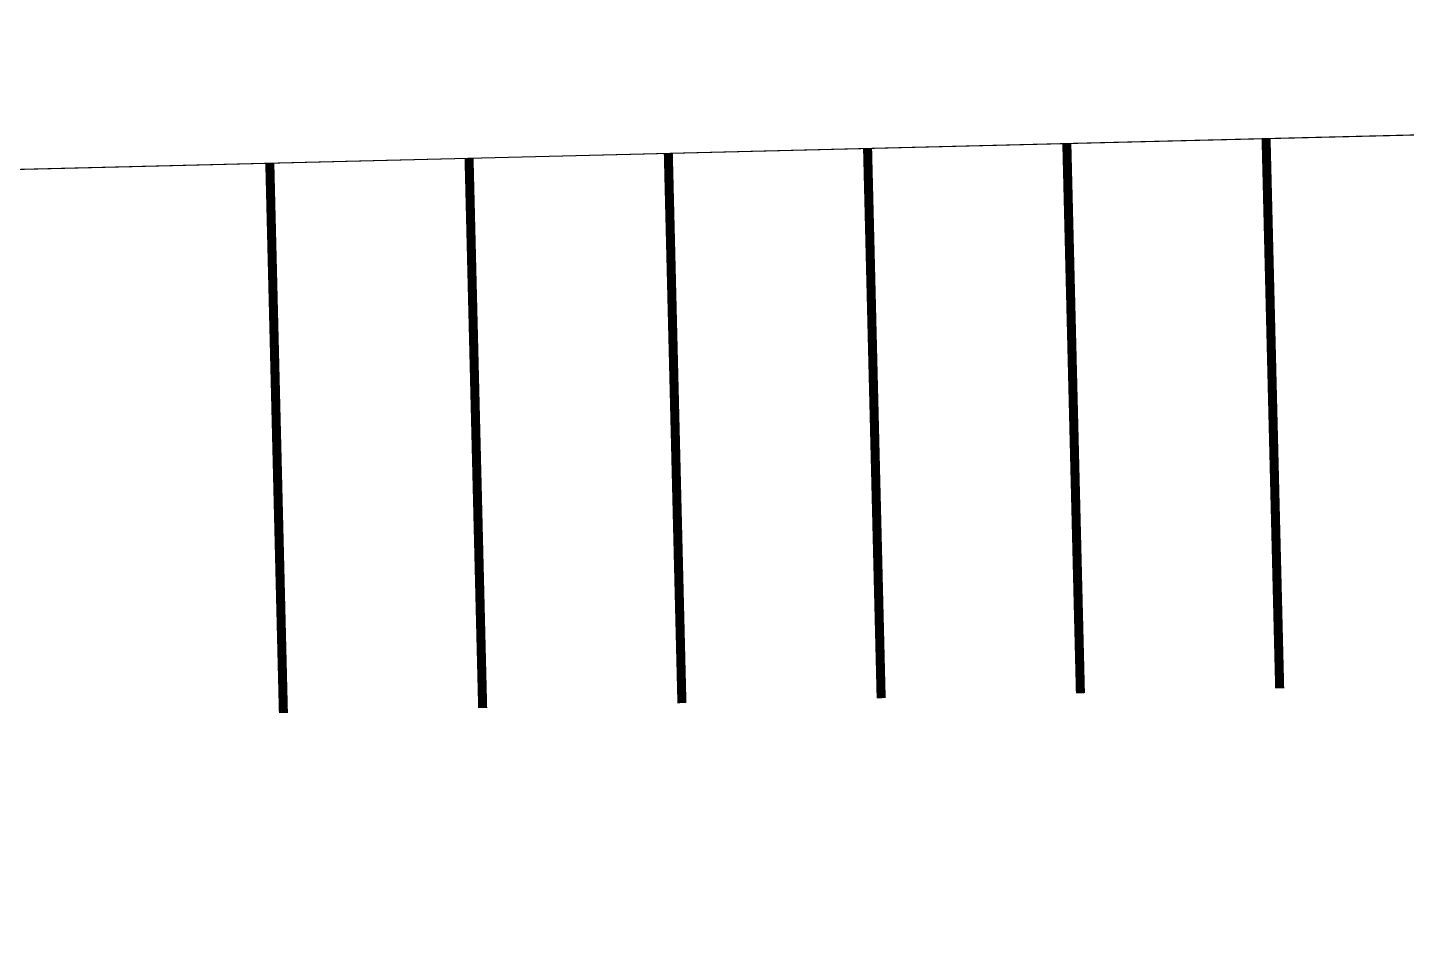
# Model space of a CAD drawing. Header units: metres. Extents: x 668617 to 675126, y 2286318 to 2293677.
# Drawn here: x 670226.02 to 670241.24, y 2287216.79 to 2287226.87 of the extents above; entities that cross this region are included whole.
import ezdxf

# ---------------------------------------------------------------- set-up
doc = ezdxf.new("R2010")
doc.units = ezdxf.units.M
doc.header["$MEASUREMENT"] = 0
for name, color, linetype in [('DMTG-PB-LOTIFICACION', 253, 'Continuous'), ('DMTG-PB-MANZANAS', 251, 'Continuous'), ('DMTG-SH-LINEA BLANCA', 252, 'Continuous')]:
    doc.layers.add(name, color=color, linetype=linetype)

msp = doc.modelspace()

# ---------------------------------------------------------------- linework, layer by layer
at = {"layer": 'DMTG-PB-LOTIFICACION'}
msp.add_line((670224.89325, 2287225.27792), (670254.81056, 2287226.01508), dxfattribs=at)
at = {"layer": 'DMTG-PB-MANZANAS'}
msp.add_lwpolyline([(670287.97743, 2287226.86605), (670288.92009, 2287223.90992), (670289.62129, 2287197.93173), (670289.93978, 2287186.60257), (670290.87577, 2287152.495), (670289.07155, 2287151.13727), (670271.86284, 2287150.77413), (670252.13418, 2287150.39028), (670226.676, 2287149.87208), (670191.71845, 2287149.17351), (670190.87666, 2287186.97165), (670190.04646, 2287224.39981), (670213.87426, 2287225.00109), (670224.89325, 2287225.27792), (670254.81056, 2287226.01508)], close=True, dxfattribs=at)
at = {"layer": 'DMTG-SH-LINEA BLANCA', "const_width": 0.1}
for points in [[(670237.48939, 2287225.58956), (670237.63953, 2287219.52142)], [(670239.68872, 2287225.64398), (670239.83886, 2287219.57583)], [(670230.89141, 2287225.42631), (670231.04155, 2287219.35817)], [(670233.09074, 2287225.48073), (670233.24088, 2287219.41258)], [(670235.29006, 2287225.53514), (670235.4402, 2287219.467)], [(670228.69208, 2287225.37189), (670228.84222, 2287219.30375)]]:
    msp.add_lwpolyline(points, dxfattribs=at)

doc.saveas('drawing.dxf')
